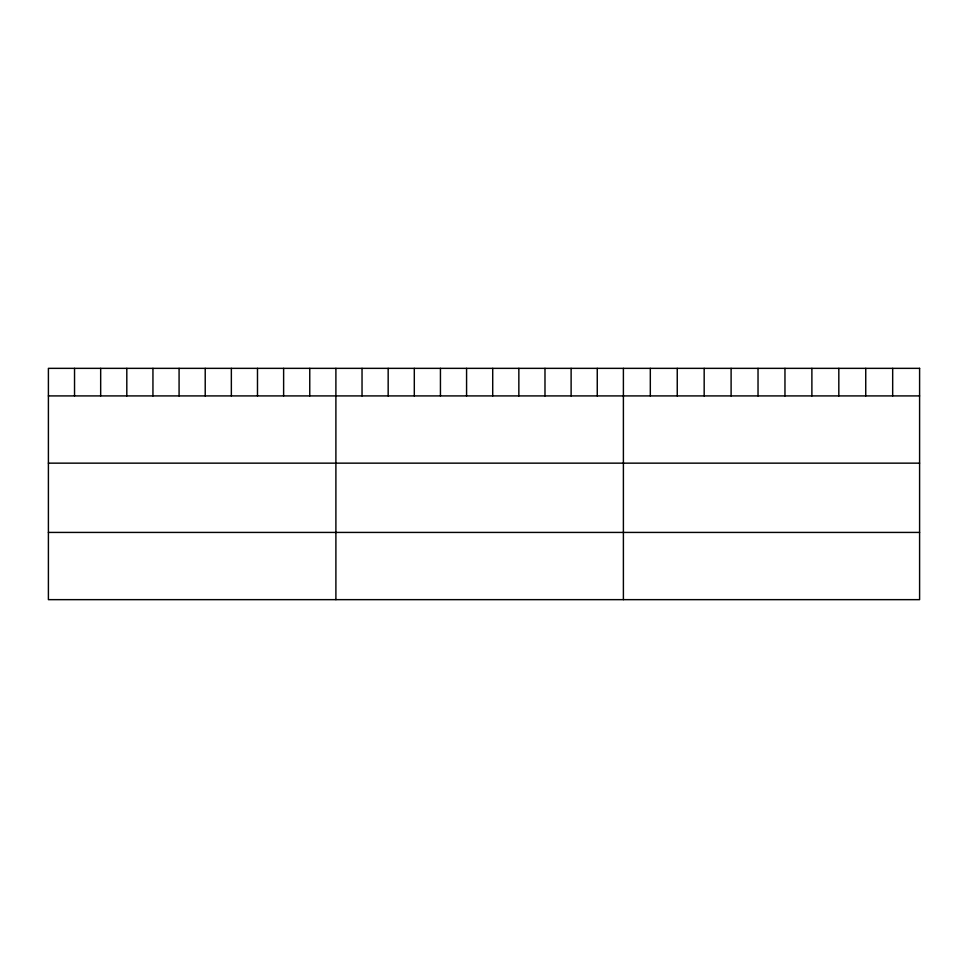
<?xml version="1.0" encoding="UTF-8"?>
<svg xmlns="http://www.w3.org/2000/svg" width="968" height="968" viewBox="0 0 968 968"><rect width="100%" height="100%" fill="white"/><g stroke="black" fill="none" stroke-linecap="round" stroke-linejoin="round"><path stroke-width="1.45" d="M48.4 395.912L919.6 395.912M48.4 463.152L919.6 463.152M48.4 532.424L919.6 532.424M892.678 368.348L892.678 395.912M865.743 368.348L865.743 395.912M838.82 368.348L838.82 395.912M811.886 368.348L811.886 395.912M784.963 368.348L784.963 395.912M758.029 368.348L758.029 395.912M731.106 368.348L731.106 395.912M704.172 368.348L704.172 395.912M677.249 368.348L677.249 395.912M650.315 368.348L650.315 395.912M623.392 368.348L623.392 599.652M597.256 368.348L597.256 395.912M571.12 368.348L571.12 395.912M544.984 368.348L544.984 395.912M518.848 368.348L518.848 395.912M492.712 368.348L492.712 395.912M466.576 368.348L466.576 395.912M440.44 368.348L440.44 395.912M414.304 368.348L414.304 395.912M388.168 368.348L388.168 395.912M362.032 368.348L362.032 395.912M335.896 368.348L335.896 599.652M309.76 368.348L309.76 395.912M283.624 368.348L283.624 395.912M257.488 368.348L257.488 395.912M231.352 368.348L231.352 395.912M205.216 368.348L205.216 395.912M179.08 368.348L179.08 395.912M152.944 368.348L152.944 395.912M126.808 368.348L126.808 395.912M100.672 368.348L100.672 395.912M74.536 368.348L74.536 395.912M919.6 368.348L48.4 368.348L48.4 599.652L919.6 599.652L919.6 368.348"/></g></svg>
